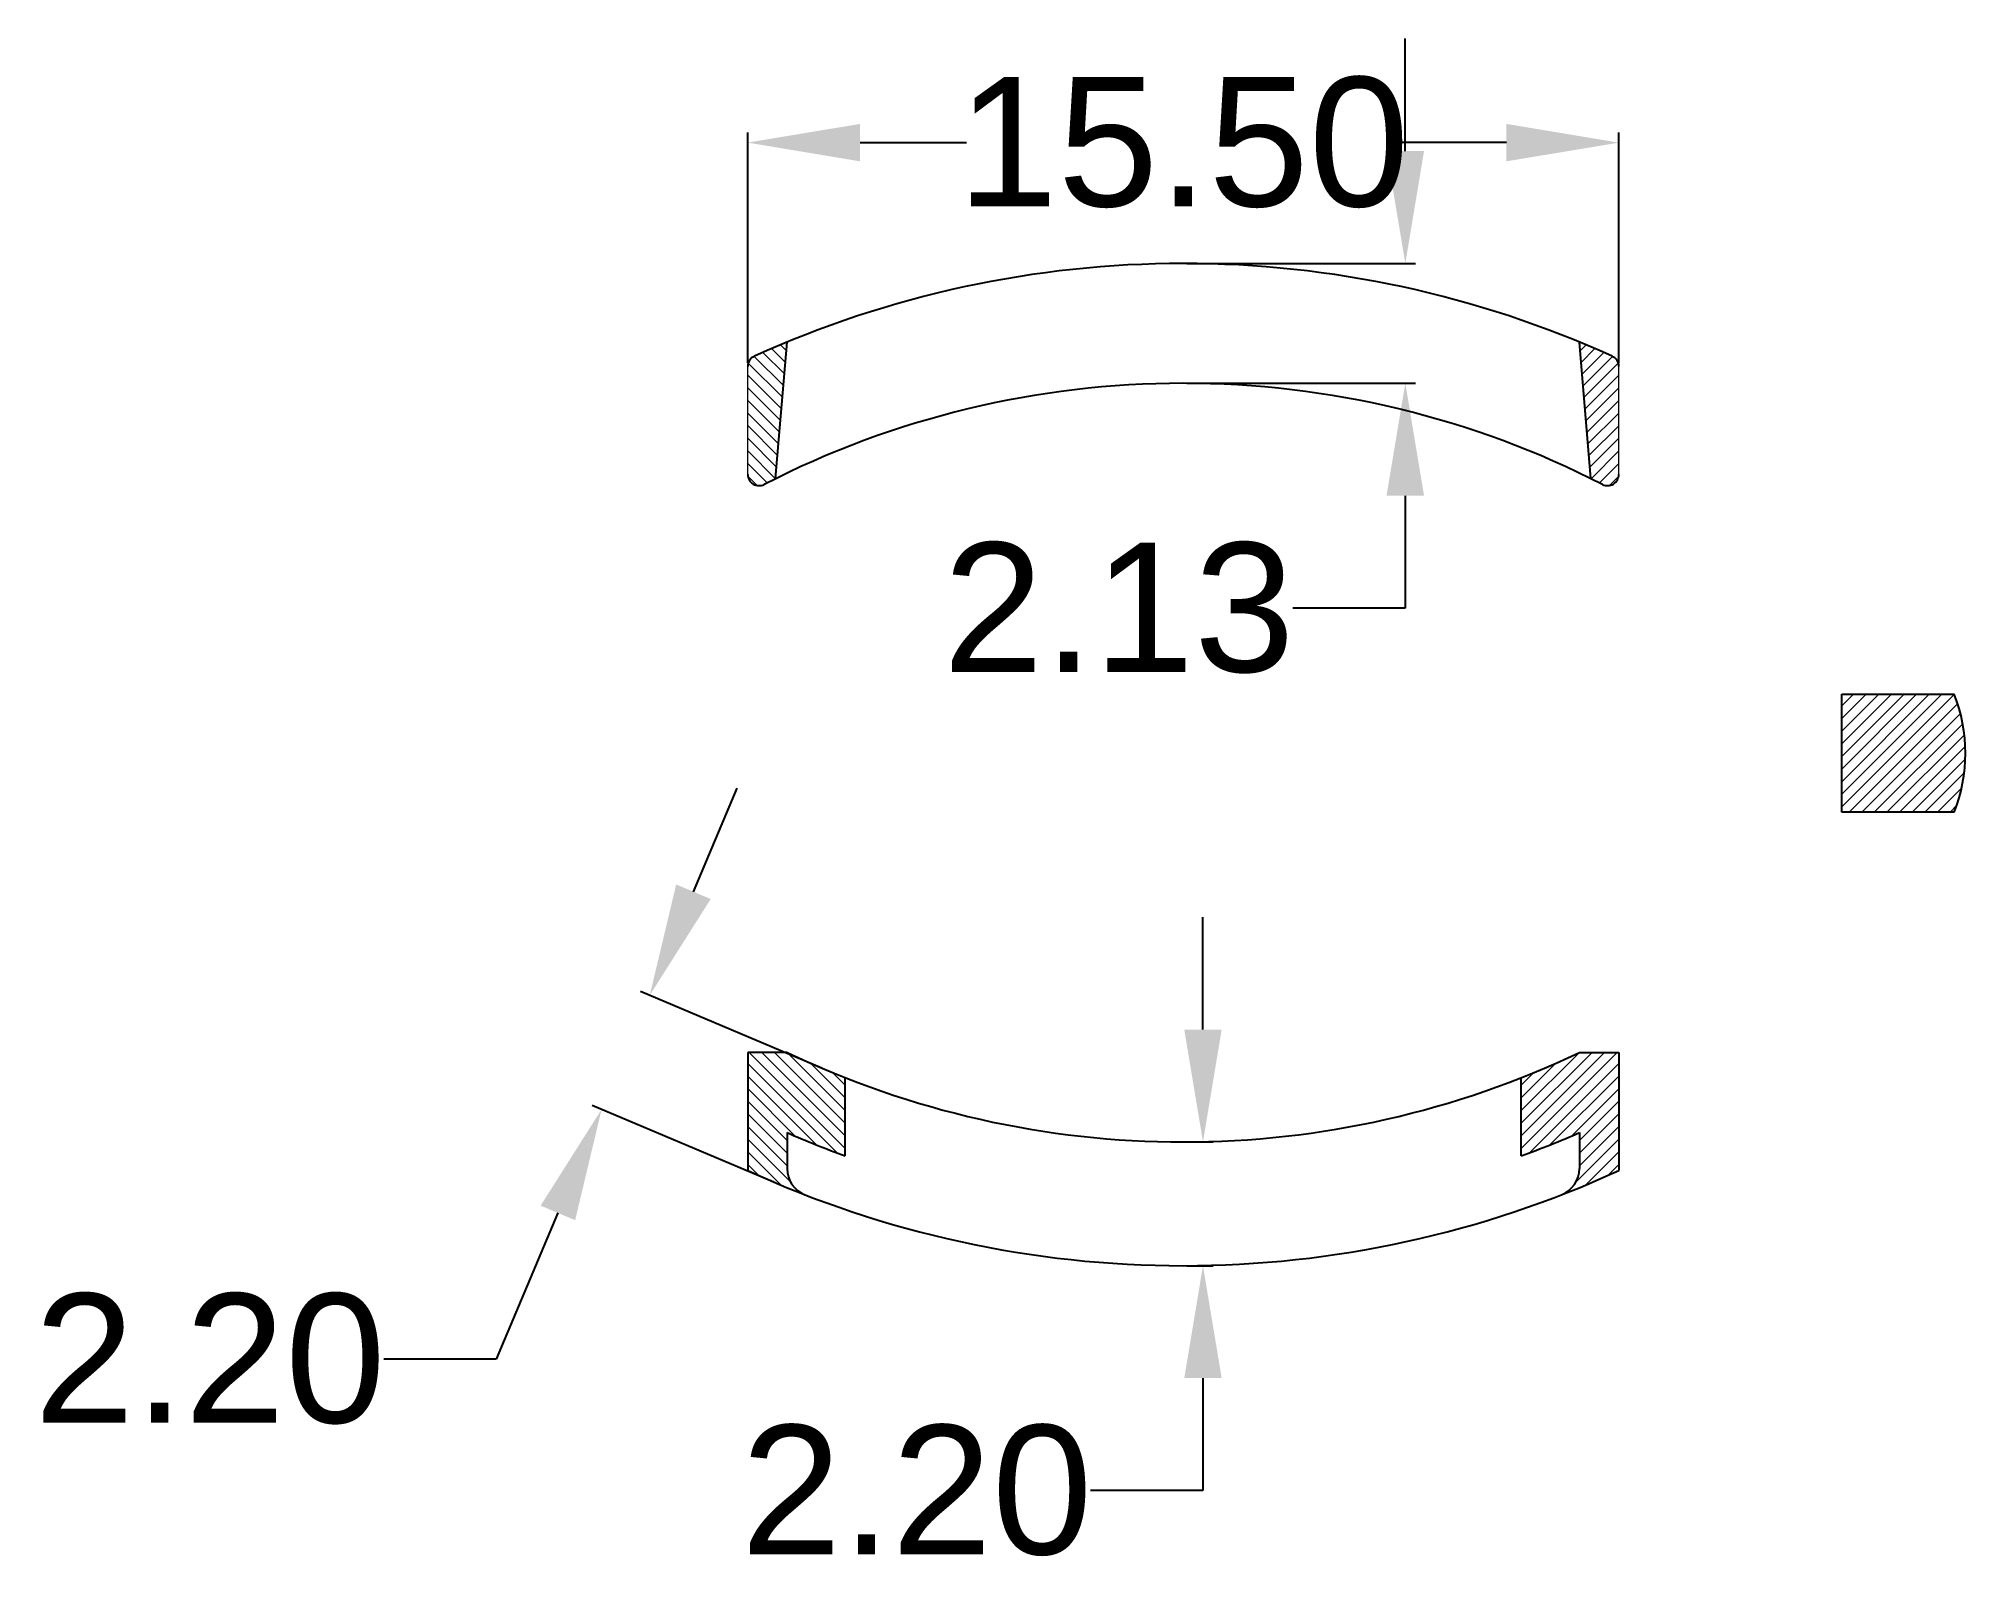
# Model space of a CAD drawing. Header units: millimetres. Extents: x 2730.3 to 2764.6, y 1497.4 to 1524.8.
import ezdxf

# ---------------------------------------------------------------- set-up
doc = ezdxf.new("R2010")
doc.units = ezdxf.units.MM
doc.styles.get("Standard").update_dxf_attribs({"font": 'arial.ttf'})
doc.dimstyles.new('Standard$0', dxfattribs={"dimtxt": 2.3, "dimasz": 2, "dimexe": 1, "dimexo": 1, "dimgap": 1, "dimtad": 0, "dimtih": 1, "dimtoh": 1, "dimdec": 1, "dimzin": 0, "dimdsep": 46, "dimtxsty": 'Standard', "dimcen": 0, "dimclrd": 4, "dimclre": 4, "dimclrt": 4, "dimadec": 1, "dimazin": 0, "dimtfac": 1, "dimtdec": 1, "dimtofl": 0, "dimtmove": 0, "dimatfit": 0, "dimfxl": 1, "dimtolj": 1, "dimtzin": 0, "dimarcsym": 0})

# ---------------------------------------------------------------- blocks, each defined once
blk = doc.blocks.new('*D7')
at = {"color": 0, "lineweight": -2, "transparency": 16777216}
for p, q in [((2742.949, 1519.004), (2742.949, 1523.102)), ((2758.446, 1519.004), (2758.446, 1523.102)), ((2744.949, 1522.922), (2746.839, 1522.922)), ((2756.446, 1522.922), (2754.556, 1522.922))]:
    blk.add_line(p, q, dxfattribs=at)
at = {"color": 0, "transparency": 16777216}
for points in [[(2744.949, 1523.255), (2744.949, 1522.589), (2742.949, 1522.922)], [(2756.446, 1523.255), (2756.446, 1522.589), (2758.446, 1522.922)]]:
    blk.add_solid(points, dxfattribs=at)
at = {"layer": 'Defpoints', "color": 0, "transparency": 16777216}
for p in [(2758.446, 1522.922), (2742.949, 1518.941), (2758.446, 1518.941)]:
    blk.add_point(p, dxfattribs=at)
at = {"color": 0, "lineweight": 9, "transparency": 16777216, "insert": (2750.698, 1522.922), "char_height": 2.3, "attachment_point": 5}
blk.add_mtext('\\A1;15.50', dxfattribs=at)
blk = doc.blocks.new('*D8')
at = {"color": 0, "lineweight": -2, "transparency": 16777216}
for p, q in [((2754.648, 1522.773), (2754.648, 1524.773)), ((2750.76, 1520.773), (2754.828, 1520.773)), ((2750.76, 1518.643), (2754.828, 1518.643)), ((2754.648, 1516.643), (2754.648, 1514.643)), ((2754.648, 1514.643), (2752.648, 1514.643))]:
    blk.add_line(p, q, dxfattribs=at)
at = {"color": 0, "transparency": 16777216}
for points in [[(2754.314, 1522.773), (2754.981, 1522.773), (2754.648, 1520.773)], [(2754.314, 1516.643), (2754.981, 1516.643), (2754.648, 1518.643)]]:
    blk.add_solid(points, dxfattribs=at)
at = {"layer": 'Defpoints', "color": 0, "transparency": 16777216}
for p in [(2750.698, 1520.773), (2750.698, 1518.643), (2754.648, 1518.643)]:
    blk.add_point(p, dxfattribs=at)
at = {"color": 0, "lineweight": 9, "transparency": 16777216, "insert": (2749.551, 1514.643), "char_height": 2.3, "attachment_point": 5}
blk.add_mtext('\\A1;2.13', dxfattribs=at)
blk = doc.blocks.new('*D9')
at = {"color": 0, "lineweight": -2, "transparency": 16777216}
for p, q in [((2751.048, 1507.149), (2751.048, 1509.149)), ((2750.76, 1505.149), (2751.228, 1505.149)), ((2750.76, 1502.949), (2751.228, 1502.949)), ((2751.048, 1500.949), (2751.048, 1498.949)), ((2751.048, 1498.949), (2749.048, 1498.949))]:
    blk.add_line(p, q, dxfattribs=at)
at = {"color": 0, "transparency": 16777216}
for points in [[(2750.715, 1507.149), (2751.381, 1507.149), (2751.048, 1505.149)], [(2750.715, 1500.949), (2751.381, 1500.949), (2751.048, 1502.949)]]:
    blk.add_solid(points, dxfattribs=at)
at = {"layer": 'Defpoints', "color": 0, "transparency": 16777216}
for p in [(2750.698, 1505.149), (2750.698, 1502.949), (2751.048, 1502.949)]:
    blk.add_point(p, dxfattribs=at)
at = {"color": 0, "lineweight": 9, "transparency": 16777216, "insert": (2745.955, 1498.949), "char_height": 2.3, "attachment_point": 5}
blk.add_mtext('\\A1;2.20', dxfattribs=at)
blk = doc.blocks.new('*D6')
at = {"color": 0, "lineweight": -2, "transparency": 16777216}
for p, q in [((2741.984, 1509.599), (2742.762, 1511.442)), ((2744.268, 1506.464), (2741.04, 1507.827)), ((2743.412, 1504.437), (2740.184, 1505.8)), ((2739.572, 1503.888), (2738.474, 1501.288)), ((2738.474, 1501.288), (2736.474, 1501.288))]:
    blk.add_line(p, q, dxfattribs=at)
at = {"color": 0, "transparency": 16777216}
for points in [[(2741.677, 1509.729), (2742.291, 1509.47), (2741.206, 1507.757)], [(2739.265, 1504.017), (2739.879, 1503.758), (2740.35, 1505.73)]]:
    blk.add_solid(points, dxfattribs=at)
at = {"layer": 'Defpoints', "color": 0, "transparency": 16777216}
for p in [(2741.206, 1507.757), (2744.325, 1506.439), (2743.47, 1504.413)]:
    blk.add_point(p, dxfattribs=at)
at = {"color": 0, "lineweight": 9, "transparency": 16777216, "insert": (2733.381, 1501.288), "char_height": 2.3, "attachment_point": 5}
blk.add_mtext('\\A1;2.20', dxfattribs=at)

msp = doc.modelspace()

# ---------------------------------------------------------------- hatches: boundary and pattern name
at = {"lineweight": 9}
h = msp.add_hatch(dxfattribs=at)
h.set_pattern_fill('ANSI31', color=1, scale=0.05, style=0)
h.set_pattern_definition([(135, (4238.45475, 655.2658), (0.112253202, 0.112253202), [])])
h.paths.add_polyline_path([(2742.949, 1517.021, 0.560857), (2743.241, 1516.843, -0.003521), (2743.446, 1516.946), (2743.649, 1519.375, 0.008587), (2743.067, 1519.123, 0.294332), (2742.949, 1518.941)])
h = msp.add_hatch(dxfattribs=at)
h.set_pattern_fill('ANSI31', color=1, scale=0.05, style=0)
h.set_pattern_definition([(45, (1262.94076, 655.2658), (-0.112253202, 0.112253202), [])])
h.paths.add_polyline_path([(2758.446, 1518.941, 0.294332), (2758.329, 1519.123, 0.008587), (2757.746, 1519.375), (2757.949, 1516.946, -0.003521), (2758.155, 1516.843, 0.560857), (2758.446, 1517.021)])
h = msp.add_hatch(dxfattribs=at)
h.set_pattern_fill('ANSI31', color=1, scale=0.05, style=0)
h.set_pattern_definition([(45, (1265.08017, 656.9865), (-0.112253202, 0.112253202), [])])
edge = h.paths.add_edge_path()
edge.add_arc((2761.756, 1512.063), 2.856, 338.4314, 381.5686)
edge.add_line((2764.412, 1513.113), (2762.412, 1513.113))
edge.add_line((2762.412, 1513.113), (2762.412, 1511.013))
edge.add_line((2762.412, 1511.013), (2764.412, 1511.013))
h = msp.add_hatch(dxfattribs=at)
h.set_pattern_fill('ANSI31', color=1, scale=0.05, style=0)
h.set_pattern_definition([(135, (4238.45475, 656.49677), (0.112253202, 0.112253202), [])])
h.paths.add_polyline_path([(2743.649, 1506.743), (2742.949, 1506.743), (2742.949, 1504.642, 0.014885), (2743.968, 1504.211, -0.309387), (2743.649, 1504.677), (2743.649, 1505.315, 0.015771), (2744.685, 1504.903), (2744.685, 1506.292, -0.017251)])
h = msp.add_hatch(dxfattribs=at)
h.set_pattern_fill('ANSI31', color=1, scale=0.05, style=0)
h.set_pattern_definition([(45, (1262.94076, 656.49677), (-0.112253202, 0.112253202), [])])
h.paths.add_polyline_path([(2756.71, 1506.292), (2756.71, 1504.903, 0.015771), (2757.746, 1505.315), (2757.746, 1504.677, -0.309387), (2757.427, 1504.211, 0.014885), (2758.446, 1504.642), (2758.446, 1506.743), (2757.746, 1506.743, -0.017251)])

# ---------------------------------------------------------------- linework, layer by layer
at = {"color": 0}
for p, q in [((2743.446, 1516.946), (2743.649, 1519.375)), ((2757.949, 1516.946), (2757.746, 1519.375)), ((2762.412, 1513.113), (2764.412, 1513.113)), ((2762.412, 1511.013), (2762.412, 1513.113)), ((2764.412, 1511.013), (2762.412, 1511.013)), ((2742.949, 1506.743), (2742.949, 1504.642)), ((2743.649, 1506.743), (2742.949, 1506.743)), ((2757.746, 1506.743), (2758.446, 1506.743)), ((2758.446, 1506.743), (2758.446, 1504.642)), ((2744.685, 1504.903), (2744.685, 1506.292)), ((2756.71, 1504.903), (2756.71, 1506.292)), ((2743.649, 1505.315), (2743.649, 1504.677)), ((2757.746, 1505.315), (2757.746, 1504.677))]:
    msp.add_line(p, q, dxfattribs=at)
at = {"color": 0, "lineweight": 9}
for p, q in [((2742.949, 1517.021), (2742.949, 1518.941)), ((2758.446, 1517.021), (2758.446, 1518.941))]:
    msp.add_line(p, q, dxfattribs=at)
at = {"color": 0}
for centre, radius, start, end in [((2750.698, 1502.298), 18.474, 90, 114.3966), ((2750.698, 1502.298), 18.474, 65.6034, 90), ((2743.149, 1518.941), 0.2, 114.3966, 180), ((2758.246, 1518.941), 0.2, 0, 65.6034), ((2750.698, 1502.298), 16.344, 90, 117.1448), ((2750.698, 1502.298), 16.344, 62.8552, 90), ((2743.149, 1517.021), 0.2, 180, 297.1448), ((2758.246, 1517.021), 0.2, 242.8552, 0), ((2761.756, 1512.063), 2.856, 338.4314, 21.5686), ((2750.698, 1521.53), 16.381, 244.5138, 270), ((2750.698, 1521.53), 16.381, 270, 295.4862), ((2750.698, 1521.53), 17.681, 246.5058, 250.12), ((2750.698, 1521.53), 17.681, 289.88, 293.4942), ((2750.698, 1521.53), 18.581, 245.3545, 270), ((2744.149, 1504.677), 0.5, 180, 248.7657), ((2750.698, 1521.53), 18.581, 270, 294.6455), ((2757.246, 1504.677), 0.5, 291.2343, 0)]:
    msp.add_arc(centre, radius, start, end, dxfattribs=at)

# ---------------------------------------------------------------- dimensions: what is measured, and where the dimension line sits
at = {"color": 3, "lineweight": 9}
dim = msp.add_aligned_dim(p1=(2750.698, 1520.773), p2=(2750.698, 1518.643), distance=3.95, dimstyle='Standard$0', override={"dimasz": 2, "dimexe": 0.18, "dimexo": 0.0625, "dimgap": 0.09, "dimdec": 2, "dimtxsty": 'Standard', "dimcen": 0.09, "dimclrd": 0, "dimclre": 0, "dimclrt": 0, "dimtdec": 2, "dimatfit": 3, "dimfxl": 1.25, "dimarcsym": 0}, dxfattribs=at)
dim.commit()
dim.dimension.update_dxf_attribs({"geometry": '*D8', "text_midpoint": (2749.551, 1514.643)})
dim = msp.add_linear_dim(base=(2758.446, 1522.922), p1=(2742.949, 1518.941), p2=(2758.446, 1518.941), dimstyle='Standard$0', override={"dimasz": 2, "dimexe": 0.18, "dimexo": 0.0625, "dimgap": 0.09, "dimdec": 2, "dimtxsty": 'Standard', "dimcen": 0.09, "dimclrd": 0, "dimclre": 0, "dimclrt": 0, "dimtdec": 2, "dimatfit": 3, "dimfxl": 1.25, "dimarcsym": 0}, dxfattribs=at)
dim.commit()
dim.dimension.update_dxf_attribs({"geometry": '*D7', "text_midpoint": (2750.698, 1522.922)})
for base, p1, p2, angle, picture, middle in [((2741.206, 1507.757), (2743.47, 1504.413), (2744.325, 1506.439), 67.1073, '*D6', (2733.381, 1501.288)), ((2751.048, 1502.949), (2750.698, 1505.149), (2750.698, 1502.949), 270, '*D9', (2745.955, 1498.949))]:
    dim = msp.add_linear_dim(base=base, p1=p1, p2=p2, angle=angle, dimstyle='Standard$0', override={"dimasz": 2, "dimexe": 0.18, "dimexo": 0.0625, "dimgap": 0.09, "dimdec": 2, "dimtxsty": 'Standard', "dimcen": 0.09, "dimclrd": 0, "dimclre": 0, "dimclrt": 0, "dimtdec": 2, "dimatfit": 3, "dimfxl": 1.25, "dimarcsym": 0}, dxfattribs=at)
    dim.commit()
    dim.dimension.update_dxf_attribs({"geometry": picture, "text_midpoint": middle, "dimtype": 161})

doc.saveas('drawing.dxf')
